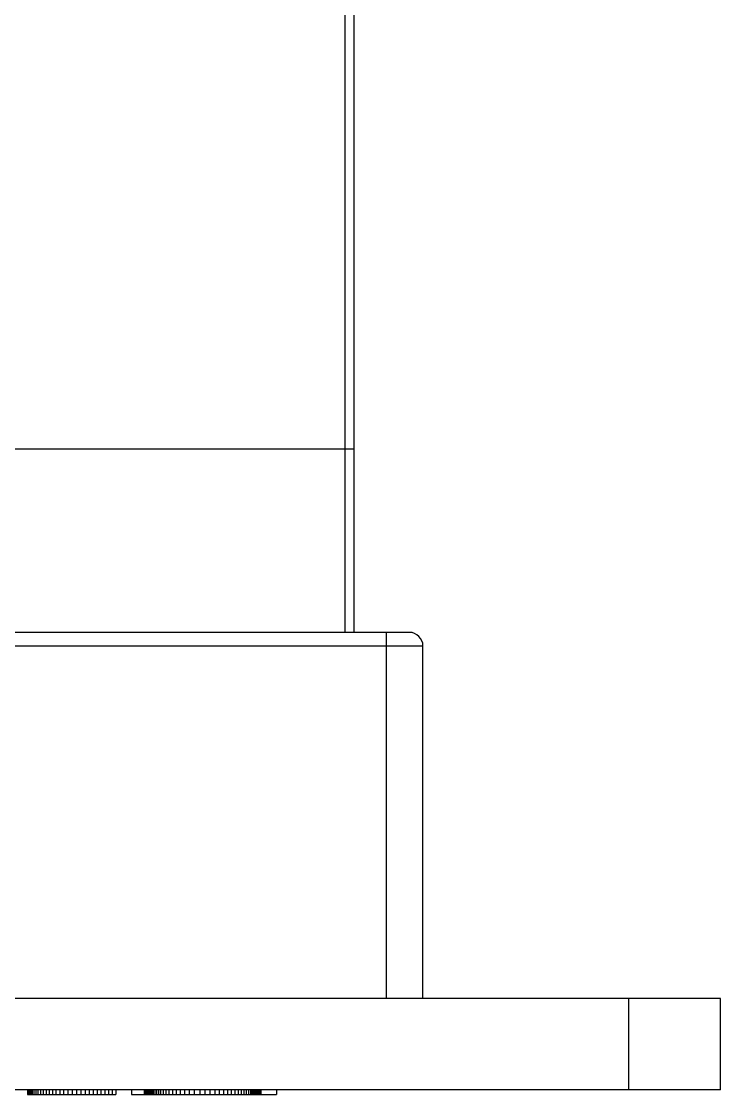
# Model space of a CAD drawing. Header units: millimetres. Extents: x -105 to 105, y -148 to 148.
# Drawn here: x -37.63 to -22.36, y 76.66 to 100.11 of the extents above; entities that cross this region are included whole.
import ezdxf

# ---------------------------------------------------------------- set-up
doc = ezdxf.new("R2010")
doc.units = ezdxf.units.MM
doc.layers.get('0').update_dxf_attribs({"lineweight": 18})

msp = doc.modelspace()

# ---------------------------------------------------------------- linework, layer by layer
at = {"color": 7, "lineweight": 30}
for p, q in [((-30.561, 90.763), (-30.561, 111.763)), ((-30.361, 90.763), (-30.361, 111.763)), ((-29.661, 86.463), (-50.061, 86.463)), ((-24.361, 78.763), (-55.361, 78.763)), ((-24.361, 76.763), (-55.361, 76.763))]:
    msp.add_line(p, q, dxfattribs=at)
at = {"color": 7, "lineweight": 30, "ltscale": 0.415}
for p, q in [((-30.561, 90.763), (-47.161, 90.763)), ((-30.561, 86.763), (-47.161, 86.763))]:
    msp.add_line(p, q, dxfattribs=at)
at = {"color": 7, "lineweight": 30, "ltscale": 0.005}
for p, q in [((-30.361, 90.763), (-30.561, 90.763)), ((-30.361, 86.763), (-30.561, 86.763))]:
    msp.add_line(p, q, dxfattribs=at)
at = {"color": 7, "lineweight": 30, "ltscale": 0.1}
for p, q in [((-30.561, 86.763), (-30.561, 90.763)), ((-30.361, 86.763), (-30.361, 90.763))]:
    msp.add_line(p, q, dxfattribs=at)
at = {"color": 7, "lineweight": 30, "ltscale": 0.0175}
msp.add_line((-29.661, 86.763), (-30.361, 86.763), dxfattribs=at)
at = {"color": 7, "lineweight": 30, "ltscale": 0.0075}
msp.add_line((-29.661, 86.463), (-29.661, 86.763), dxfattribs=at)
at = {"color": 7, "lineweight": 30, "ltscale": 0.0125}
msp.add_line((-29.161, 86.763), (-29.661, 86.763), dxfattribs=at)
at = {"color": 7, "lineweight": 30, "ltscale": 0.02}
msp.add_line((-28.861, 86.463), (-29.661, 86.463), dxfattribs=at)
at = {"color": 7, "lineweight": 30, "ltscale": 0.1925}
for p, q in [((-29.661, 78.763), (-29.661, 86.463)), ((-28.861, 78.763), (-28.861, 86.463))]:
    msp.add_line(p, q, dxfattribs=at)
at = {"color": 7, "lineweight": 30, "ltscale": 0.05}
for p, q in [((-24.361, 76.763), (-24.361, 78.763)), ((-22.361, 78.763), (-24.361, 78.763)), ((-22.361, 76.763), (-22.361, 78.763)), ((-22.361, 76.763), (-24.361, 76.763))]:
    msp.add_line(p, q, dxfattribs=at)
at = {"color": 7, "lineweight": 30, "ltscale": 0.0025}
for p, q in [((-37.499, 76.763), (-37.499, 76.663)), ((-37.497, 76.763), (-37.497, 76.663)), ((-37.488, 76.763), (-37.488, 76.663)), ((-37.474, 76.763), (-37.474, 76.663)), ((-37.454, 76.763), (-37.454, 76.663)), ((-37.429, 76.763), (-37.429, 76.663)), ((-37.398, 76.763), (-37.398, 76.663)), ((-37.361, 76.763), (-37.361, 76.663)), ((-37.319, 76.763), (-37.319, 76.663)), ((-37.271, 76.763), (-37.271, 76.663)), ((-37.217, 76.763), (-37.217, 76.663)), ((-37.158, 76.763), (-37.158, 76.663)), ((-37.095, 76.763), (-37.095, 76.663)), ((-37.027, 76.763), (-37.027, 76.663)), ((-36.955, 76.763), (-36.955, 76.663)), ((-36.878, 76.763), (-36.878, 76.663)), ((-36.797, 76.763), (-36.797, 76.663)), ((-36.712, 76.763), (-36.712, 76.663)), ((-36.621, 76.763), (-36.621, 76.663)), ((-36.527, 76.763), (-36.527, 76.663)), ((-36.428, 76.763), (-36.428, 76.663)), ((-36.335, 76.763), (-36.335, 76.663)), ((-36.244, 76.763), (-36.244, 76.663)), ((-36.154, 76.763), (-36.154, 76.663)), ((-36.066, 76.763), (-36.066, 76.663)), ((-35.98, 76.763), (-35.98, 76.663)), ((-35.895, 76.763), (-35.895, 76.663)), ((-35.812, 76.763), (-35.812, 76.663)), ((-35.731, 76.763), (-35.731, 76.663)), ((-35.651, 76.763), (-35.651, 76.663)), ((-35.573, 76.763), (-35.573, 76.663)), ((-35.231, 76.763), (-35.231, 76.663)), ((-34.951, 76.763), (-34.951, 76.663)), ((-34.93, 76.763), (-34.93, 76.663)), ((-34.912, 76.763), (-34.912, 76.663)), ((-34.896, 76.763), (-34.896, 76.663)), ((-34.883, 76.763), (-34.883, 76.663)), ((-34.871, 76.763), (-34.871, 76.663)), ((-34.861, 76.763), (-34.861, 76.663)), ((-34.854, 76.763), (-34.854, 76.663)), ((-34.849, 76.763), (-34.849, 76.663)), ((-34.845, 76.763), (-34.845, 76.663)), ((-34.844, 76.763), (-34.844, 76.663)), ((-34.842, 76.763), (-34.842, 76.663)), ((-34.834, 76.763), (-34.834, 76.663)), ((-34.822, 76.763), (-34.822, 76.663)), ((-34.804, 76.763), (-34.804, 76.663)), ((-34.782, 76.763), (-34.782, 76.663)), ((-34.754, 76.763), (-34.754, 76.663)), ((-34.721, 76.763), (-34.721, 76.663)), ((-34.684, 76.763), (-34.684, 76.663)), ((-34.641, 76.763), (-34.641, 76.663)), ((-34.593, 76.763), (-34.593, 76.663)), ((-34.54, 76.763), (-34.54, 76.663)), ((-34.479, 76.763), (-34.479, 76.663)), ((-34.411, 76.763), (-34.411, 76.663)), ((-34.336, 76.763), (-34.336, 76.663)), ((-34.254, 76.763), (-34.254, 76.663)), ((-34.165, 76.763), (-34.165, 76.663)), ((-34.069, 76.763), (-34.069, 76.663)), ((-33.966, 76.763), (-33.966, 76.663)), ((-33.856, 76.763), (-33.856, 76.663)), ((-33.739, 76.763), (-33.739, 76.663)), ((-33.624, 76.763), (-33.624, 76.663)), ((-33.514, 76.763), (-33.514, 76.663)), ((-33.41, 76.763), (-33.41, 76.663)), ((-33.311, 76.763), (-33.311, 76.663)), ((-33.218, 76.763), (-33.218, 76.663)), ((-33.13, 76.763), (-33.13, 76.663)), ((-33.048, 76.763), (-33.048, 76.663)), ((-32.971, 76.763), (-32.971, 76.663)), ((-32.9, 76.763), (-32.9, 76.663)), ((-32.834, 76.763), (-32.834, 76.663)), ((-32.774, 76.763), (-32.774, 76.663)), ((-32.72, 76.763), (-32.72, 76.663)), ((-32.673, 76.763), (-32.673, 76.663)), ((-32.632, 76.763), (-32.632, 76.663)), ((-32.597, 76.763), (-32.597, 76.663)), ((-32.568, 76.763), (-32.568, 76.663)), ((-32.546, 76.763), (-32.546, 76.663)), ((-32.53, 76.763), (-32.53, 76.663)), ((-32.521, 76.763), (-32.521, 76.663)), ((-32.518, 76.763), (-32.518, 76.663)), ((-32.517, 76.763), (-32.517, 76.663)), ((-32.517, 76.763), (-32.517, 76.663)), ((-32.516, 76.763), (-32.516, 76.663)), ((-32.514, 76.763), (-32.514, 76.663)), ((-32.512, 76.763), (-32.512, 76.663)), ((-32.509, 76.763), (-32.509, 76.663)), ((-32.506, 76.763), (-32.506, 76.663)), ((-32.502, 76.763), (-32.502, 76.663)), ((-32.498, 76.763), (-32.498, 76.663)), ((-32.494, 76.763), (-32.494, 76.663)), ((-32.488, 76.763), (-32.488, 76.663)), ((-32.482, 76.763), (-32.482, 76.663)), ((-32.475, 76.763), (-32.475, 76.663)), ((-32.467, 76.763), (-32.467, 76.663)), ((-32.459, 76.763), (-32.459, 76.663)), ((-32.449, 76.763), (-32.449, 76.663)), ((-32.438, 76.763), (-32.438, 76.663)), ((-32.427, 76.763), (-32.427, 76.663)), ((-32.415, 76.763), (-32.415, 76.663)), ((-32.402, 76.763), (-32.402, 76.663)), ((-32.059, 76.763), (-32.059, 76.663))]:
    msp.add_line(p, q, dxfattribs=at)
at = {"color": 7, "lineweight": 30, "ltscale": 7.05719e-05}
msp.add_line((-37.499, 76.663), (-37.497, 76.663), dxfattribs=at)
at = {"color": 7, "lineweight": 30, "ltscale": 0.000211716}
msp.add_line((-37.497, 76.663), (-37.488, 76.663), dxfattribs=at)
at = {"color": 7, "lineweight": 30, "ltscale": 0.000353241}
msp.add_line((-37.488, 76.663), (-37.474, 76.663), dxfattribs=at)
at = {"color": 7, "lineweight": 30, "ltscale": 0.000494003}
msp.add_line((-37.474, 76.663), (-37.454, 76.663), dxfattribs=at)
at = {"color": 7, "lineweight": 30, "ltscale": 0.000635529}
msp.add_line((-37.454, 76.663), (-37.429, 76.663), dxfattribs=at)
at = {"color": 7, "lineweight": 30, "ltscale": 0.000776291}
msp.add_line((-37.429, 76.663), (-37.398, 76.663), dxfattribs=at)
at = {"color": 7, "lineweight": 30, "ltscale": 0.000917816}
msp.add_line((-37.398, 76.663), (-37.361, 76.663), dxfattribs=at)
at = {"color": 7, "lineweight": 30, "ltscale": 0.001059}
msp.add_line((-37.361, 76.663), (-37.319, 76.663), dxfattribs=at)
at = {"color": 7, "lineweight": 30, "ltscale": 0.0012}
msp.add_line((-37.319, 76.663), (-37.271, 76.663), dxfattribs=at)
at = {"color": 7, "lineweight": 30, "ltscale": 0.001342}
msp.add_line((-37.271, 76.663), (-37.217, 76.663), dxfattribs=at)
at = {"color": 7, "lineweight": 30, "ltscale": 0.001468}
msp.add_line((-37.217, 76.663), (-37.158, 76.663), dxfattribs=at)
at = {"color": 7, "lineweight": 30, "ltscale": 0.00158}
msp.add_line((-37.158, 76.663), (-37.095, 76.663), dxfattribs=at)
at = {"color": 7, "lineweight": 30, "ltscale": 0.001693}
msp.add_line((-37.095, 76.663), (-37.027, 76.663), dxfattribs=at)
at = {"color": 7, "lineweight": 30, "ltscale": 0.001805}
msp.add_line((-37.027, 76.663), (-36.955, 76.663), dxfattribs=at)
at = {"color": 7, "lineweight": 30, "ltscale": 0.001917}
msp.add_line((-36.955, 76.663), (-36.878, 76.663), dxfattribs=at)
at = {"color": 7, "lineweight": 30, "ltscale": 0.002029}
msp.add_line((-36.878, 76.663), (-36.797, 76.663), dxfattribs=at)
at = {"color": 7, "lineweight": 30, "ltscale": 0.002142}
msp.add_line((-36.797, 76.663), (-36.712, 76.663), dxfattribs=at)
at = {"color": 7, "lineweight": 30, "ltscale": 0.002254}
msp.add_line((-36.712, 76.663), (-36.621, 76.663), dxfattribs=at)
at = {"color": 7, "lineweight": 30, "ltscale": 0.002366}
msp.add_line((-36.621, 76.663), (-36.527, 76.663), dxfattribs=at)
at = {"color": 7, "lineweight": 30, "ltscale": 0.002478}
msp.add_line((-36.527, 76.663), (-36.428, 76.663), dxfattribs=at)
at = {"color": 7, "lineweight": 30, "ltscale": 0.002321}
msp.add_line((-36.428, 76.663), (-36.335, 76.663), dxfattribs=at)
at = {"color": 7, "lineweight": 30, "ltscale": 0.00228}
msp.add_line((-36.335, 76.663), (-36.244, 76.663), dxfattribs=at)
at = {"color": 7, "lineweight": 30, "ltscale": 0.002238}
msp.add_line((-36.244, 76.663), (-36.154, 76.663), dxfattribs=at)
at = {"color": 7, "lineweight": 30, "ltscale": 0.002197}
msp.add_line((-36.154, 76.663), (-36.066, 76.663), dxfattribs=at)
at = {"color": 7, "lineweight": 30, "ltscale": 0.002157}
msp.add_line((-36.066, 76.663), (-35.98, 76.663), dxfattribs=at)
at = {"color": 7, "lineweight": 30, "ltscale": 0.002116}
msp.add_line((-35.98, 76.663), (-35.895, 76.663), dxfattribs=at)
at = {"color": 7, "lineweight": 30, "ltscale": 0.002074}
msp.add_line((-35.895, 76.663), (-35.812, 76.663), dxfattribs=at)
at = {"color": 7, "lineweight": 30, "ltscale": 0.002033}
msp.add_line((-35.812, 76.663), (-35.731, 76.663), dxfattribs=at)
at = {"color": 7, "lineweight": 30, "ltscale": 0.001992}
msp.add_line((-35.731, 76.663), (-35.651, 76.663), dxfattribs=at)
at = {"color": 7, "lineweight": 30, "ltscale": 0.001952}
msp.add_line((-35.651, 76.663), (-35.573, 76.663), dxfattribs=at)
at = {"color": 7, "lineweight": 30, "ltscale": 0.006999}
msp.add_line((-35.231, 76.663), (-34.951, 76.663), dxfattribs=at)
at = {"color": 7, "lineweight": 30, "ltscale": 0.000504303}
msp.add_line((-34.951, 76.663), (-34.93, 76.663), dxfattribs=at)
at = {"color": 7, "lineweight": 30, "ltscale": 0.000451279}
msp.add_line((-34.93, 76.663), (-34.912, 76.663), dxfattribs=at)
at = {"color": 7, "lineweight": 30, "ltscale": 0.000398254}
msp.add_line((-34.912, 76.663), (-34.896, 76.663), dxfattribs=at)
at = {"color": 7, "lineweight": 30, "ltscale": 0.00034523}
msp.add_line((-34.896, 76.663), (-34.883, 76.663), dxfattribs=at)
at = {"color": 7, "lineweight": 30, "ltscale": 0.000292206}
msp.add_line((-34.883, 76.663), (-34.871, 76.663), dxfattribs=at)
at = {"color": 7, "lineweight": 30, "ltscale": 0.0002388}
msp.add_line((-34.871, 76.663), (-34.861, 76.663), dxfattribs=at)
at = {"color": 7, "lineweight": 30, "ltscale": 0.000185776}
msp.add_line((-34.861, 76.663), (-34.854, 76.663), dxfattribs=at)
at = {"color": 7, "lineweight": 30, "ltscale": 0.000132751}
msp.add_line((-34.854, 76.663), (-34.849, 76.663), dxfattribs=at)
at = {"color": 7, "lineweight": 30, "ltscale": 7.97272e-05}
msp.add_line((-34.849, 76.663), (-34.845, 76.663), dxfattribs=at)
at = {"color": 7, "lineweight": 30, "ltscale": 2.63214e-05}
msp.add_line((-34.845, 76.663), (-34.844, 76.663), dxfattribs=at)
at = {"color": 7, "lineweight": 30, "ltscale": 6.29425e-05}
msp.add_line((-34.844, 76.663), (-34.842, 76.663), dxfattribs=at)
at = {"color": 7, "lineweight": 30, "ltscale": 0.000188446}
msp.add_line((-34.842, 76.663), (-34.834, 76.663), dxfattribs=at)
at = {"color": 7, "lineweight": 30, "ltscale": 0.000313568}
msp.add_line((-34.834, 76.663), (-34.822, 76.663), dxfattribs=at)
at = {"color": 7, "lineweight": 30, "ltscale": 0.000439072}
msp.add_line((-34.822, 76.663), (-34.804, 76.663), dxfattribs=at)
at = {"color": 7, "lineweight": 30, "ltscale": 0.000564957}
msp.add_line((-34.804, 76.663), (-34.782, 76.663), dxfattribs=at)
at = {"color": 7, "lineweight": 30, "ltscale": 0.00069046}
msp.add_line((-34.782, 76.663), (-34.754, 76.663), dxfattribs=at)
at = {"color": 7, "lineweight": 30, "ltscale": 0.000815582}
msp.add_line((-34.754, 76.663), (-34.721, 76.663), dxfattribs=at)
at = {"color": 7, "lineweight": 30, "ltscale": 0.000941467}
msp.add_line((-34.721, 76.663), (-34.684, 76.663), dxfattribs=at)
at = {"color": 7, "lineweight": 30, "ltscale": 0.001067}
msp.add_line((-34.684, 76.663), (-34.641, 76.663), dxfattribs=at)
at = {"color": 7, "lineweight": 30, "ltscale": 0.001192}
msp.add_line((-34.641, 76.663), (-34.593, 76.663), dxfattribs=at)
at = {"color": 7, "lineweight": 30, "ltscale": 0.001343}
msp.add_line((-34.593, 76.663), (-34.54, 76.663), dxfattribs=at)
at = {"color": 7, "lineweight": 30, "ltscale": 0.001519}
msp.add_line((-34.54, 76.663), (-34.479, 76.663), dxfattribs=at)
at = {"color": 7, "lineweight": 30, "ltscale": 0.001695}
msp.add_line((-34.479, 76.663), (-34.411, 76.663), dxfattribs=at)
at = {"color": 7, "lineweight": 30, "ltscale": 0.001872}
msp.add_line((-34.411, 76.663), (-34.336, 76.663), dxfattribs=at)
at = {"color": 7, "lineweight": 30, "ltscale": 0.002048}
msp.add_line((-34.336, 76.663), (-34.254, 76.663), dxfattribs=at)
at = {"color": 7, "lineweight": 30, "ltscale": 0.002224}
msp.add_line((-34.254, 76.663), (-34.165, 76.663), dxfattribs=at)
at = {"color": 7, "lineweight": 30, "ltscale": 0.0024}
msp.add_line((-34.165, 76.663), (-34.069, 76.663), dxfattribs=at)
at = {"color": 7, "lineweight": 30, "ltscale": 0.002576}
msp.add_line((-34.069, 76.663), (-33.966, 76.663), dxfattribs=at)
at = {"color": 7, "lineweight": 30, "ltscale": 0.002753}
msp.add_line((-33.966, 76.663), (-33.856, 76.663), dxfattribs=at)
at = {"color": 7, "lineweight": 30, "ltscale": 0.002929}
msp.add_line((-33.856, 76.663), (-33.739, 76.663), dxfattribs=at)
at = {"color": 7, "lineweight": 30, "ltscale": 0.002877}
msp.add_line((-33.739, 76.663), (-33.624, 76.663), dxfattribs=at)
at = {"color": 7, "lineweight": 30, "ltscale": 0.00274}
msp.add_line((-33.624, 76.663), (-33.514, 76.663), dxfattribs=at)
at = {"color": 7, "lineweight": 30, "ltscale": 0.002604}
msp.add_line((-33.514, 76.663), (-33.41, 76.663), dxfattribs=at)
at = {"color": 7, "lineweight": 30, "ltscale": 0.002467}
msp.add_line((-33.41, 76.663), (-33.311, 76.663), dxfattribs=at)
at = {"color": 7, "lineweight": 30, "ltscale": 0.002331}
msp.add_line((-33.311, 76.663), (-33.218, 76.663), dxfattribs=at)
at = {"color": 7, "lineweight": 30, "ltscale": 0.002194}
msp.add_line((-33.218, 76.663), (-33.13, 76.663), dxfattribs=at)
at = {"color": 7, "lineweight": 30, "ltscale": 0.002058}
msp.add_line((-33.13, 76.663), (-33.048, 76.663), dxfattribs=at)
at = {"color": 7, "lineweight": 30, "ltscale": 0.001922}
msp.add_line((-33.048, 76.663), (-32.971, 76.663), dxfattribs=at)
at = {"color": 7, "lineweight": 30, "ltscale": 0.001786}
msp.add_line((-32.971, 76.663), (-32.9, 76.663), dxfattribs=at)
at = {"color": 7, "lineweight": 30, "ltscale": 0.001649}
msp.add_line((-32.9, 76.663), (-32.834, 76.663), dxfattribs=at)
at = {"color": 7, "lineweight": 30, "ltscale": 0.001502}
msp.add_line((-32.834, 76.663), (-32.774, 76.663), dxfattribs=at)
at = {"color": 7, "lineweight": 30, "ltscale": 0.001344}
msp.add_line((-32.774, 76.663), (-32.72, 76.663), dxfattribs=at)
at = {"color": 7, "lineweight": 30, "ltscale": 0.001186}
msp.add_line((-32.72, 76.663), (-32.673, 76.663), dxfattribs=at)
at = {"color": 7, "lineweight": 30, "ltscale": 0.001028}
msp.add_line((-32.673, 76.663), (-32.632, 76.663), dxfattribs=at)
at = {"color": 7, "lineweight": 30, "ltscale": 0.000869369}
msp.add_line((-32.632, 76.663), (-32.597, 76.663), dxfattribs=at)
at = {"color": 7, "lineweight": 30, "ltscale": 0.000711441}
msp.add_line((-32.597, 76.663), (-32.568, 76.663), dxfattribs=at)
at = {"color": 7, "lineweight": 30, "ltscale": 0.000553513}
msp.add_line((-32.568, 76.663), (-32.546, 76.663), dxfattribs=at)
at = {"color": 7, "lineweight": 30, "ltscale": 0.000395203}
msp.add_line((-32.546, 76.663), (-32.53, 76.663), dxfattribs=at)
at = {"color": 7, "lineweight": 30, "ltscale": 0.000236893}
msp.add_line((-32.53, 76.663), (-32.521, 76.663), dxfattribs=at)
at = {"color": 7, "lineweight": 30, "ltscale": 7.93457e-05}
msp.add_line((-32.521, 76.663), (-32.518, 76.663), dxfattribs=at)
at = {"color": 7, "lineweight": 30, "ltscale": 3.01361e-05}
msp.add_line((-32.517, 76.663), (-32.516, 76.663), dxfattribs=at)
at = {"color": 7, "lineweight": 30, "ltscale": 4.19617e-05}
msp.add_line((-32.516, 76.663), (-32.514, 76.663), dxfattribs=at)
at = {"color": 7, "lineweight": 30, "ltscale": 5.45502e-05}
msp.add_line((-32.514, 76.663), (-32.512, 76.663), dxfattribs=at)
at = {"color": 7, "lineweight": 30, "ltscale": 6.63757e-05}
msp.add_line((-32.512, 76.663), (-32.509, 76.663), dxfattribs=at)
at = {"color": 7, "lineweight": 30, "ltscale": 7.82013e-05}
msp.add_line((-32.509, 76.663), (-32.506, 76.663), dxfattribs=at)
at = {"color": 7, "lineweight": 30, "ltscale": 9.07898e-05}
msp.add_line((-32.506, 76.663), (-32.502, 76.663), dxfattribs=at)
at = {"color": 7, "lineweight": 30, "ltscale": 0.000102615}
msp.add_line((-32.502, 76.663), (-32.498, 76.663), dxfattribs=at)
at = {"color": 7, "lineweight": 30, "ltscale": 0.000114441}
msp.add_line((-32.498, 76.663), (-32.494, 76.663), dxfattribs=at)
at = {"color": 7, "lineweight": 30, "ltscale": 0.000131607}
msp.add_line((-32.494, 76.663), (-32.488, 76.663), dxfattribs=at)
at = {"color": 7, "lineweight": 30, "ltscale": 0.000153351}
msp.add_line((-32.488, 76.663), (-32.482, 76.663), dxfattribs=at)
at = {"color": 7, "lineweight": 30, "ltscale": 0.000174713}
msp.add_line((-32.482, 76.663), (-32.475, 76.663), dxfattribs=at)
at = {"color": 7, "lineweight": 30, "ltscale": 0.000196838}
msp.add_line((-32.475, 76.663), (-32.467, 76.663), dxfattribs=at)
at = {"color": 7, "lineweight": 30, "ltscale": 0.000218582}
msp.add_line((-32.467, 76.663), (-32.459, 76.663), dxfattribs=at)
at = {"color": 7, "lineweight": 30, "ltscale": 0.000239944}
msp.add_line((-32.459, 76.663), (-32.449, 76.663), dxfattribs=at)
at = {"color": 7, "lineweight": 30, "ltscale": 0.00026207}
msp.add_line((-32.449, 76.663), (-32.438, 76.663), dxfattribs=at)
at = {"color": 7, "lineweight": 30, "ltscale": 0.000283432}
msp.add_line((-32.438, 76.663), (-32.427, 76.663), dxfattribs=at)
at = {"color": 7, "lineweight": 30, "ltscale": 0.000305557}
msp.add_line((-32.427, 76.663), (-32.415, 76.663), dxfattribs=at)
at = {"color": 7, "lineweight": 30, "ltscale": 0.00032692}
msp.add_line((-32.415, 76.663), (-32.402, 76.663), dxfattribs=at)
at = {"color": 7, "lineweight": 30, "ltscale": 0.008568}
msp.add_line((-32.402, 76.663), (-32.059, 76.663), dxfattribs=at)
at = {"color": 7, "lineweight": 30}
msp.add_arc((-29.161, 86.463), 0.3, 360, 90, dxfattribs=at)

doc.saveas('drawing.dxf')
